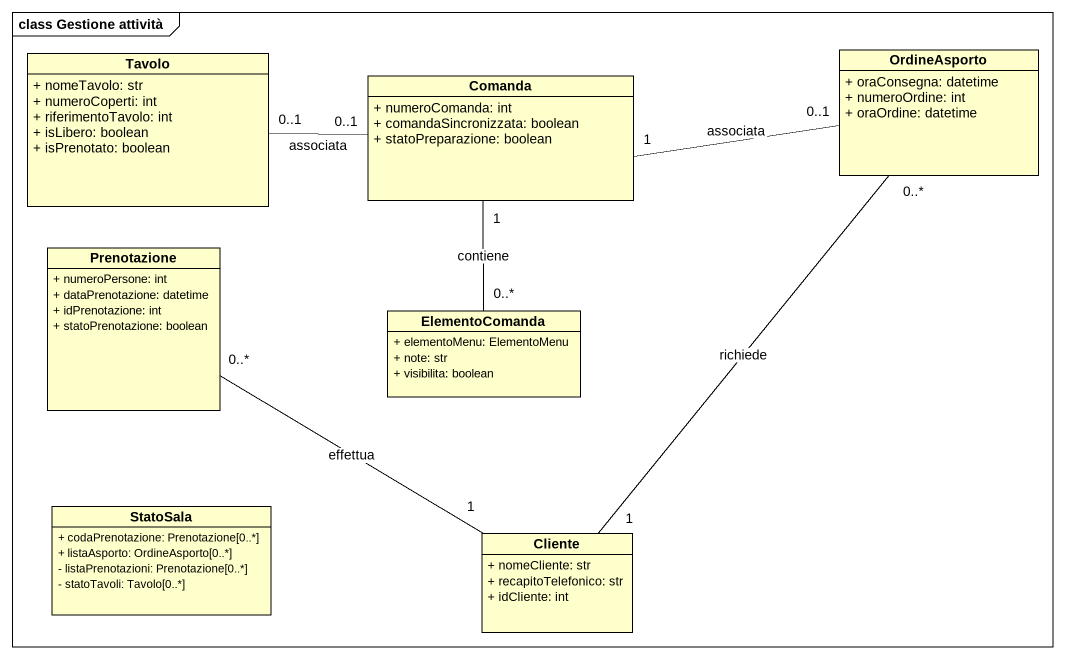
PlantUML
@startuml
mainframe class Gestione attività
hide circle
hide empty members
skinparam classAttributeIconSize 0
class Tavolo {
  + nomeTavolo: str
  + numeroCoperti: int
  + riferimentoTavolo: int
  + isLibero: boolean
  + isPrenotato: boolean
}
class Comanda {
  + numeroComanda: int
  + comandaSincronizzata: boolean
  + statoPreparazione: boolean
}
class OrdineAsporto {
  + oraConsegna: datetime
  + numeroOrdine: int
  + oraOrdine: datetime
}
class Prenotazione {
  + numeroPersone: int
  + dataPrenotazione: datetime
  + idPrenotazione: int
  + statoPrenotazione: boolean
}
class ElementoComanda {
  + elementoMenu: ElementoMenu
  + note: str
  + visibilita: boolean
}
class StatoSala {
  + codaPrenotazione: Prenotazione[0..*]
  + listaAsporto: OrdineAsporto[0..*]
  - listaPrenotazioni: Prenotazione[0..*]
  - statoTavoli: Tavolo[0..*]
}
class Cliente {
  + nomeCliente: str
  + recapitoTelefonico: str
  + idCliente: int
}
Tavolo "0..1" -right- "0..1" Comanda : associata
Comanda "1" -right- "0..1" OrdineAsporto : associata
OrdineAsporto "0..*" -- "1" Cliente : richiede
Prenotazione "0..*" -right- "1" Cliente : effettua
ElementoComanda "0..*" -up- "1" Comanda : contiene
@enduml
